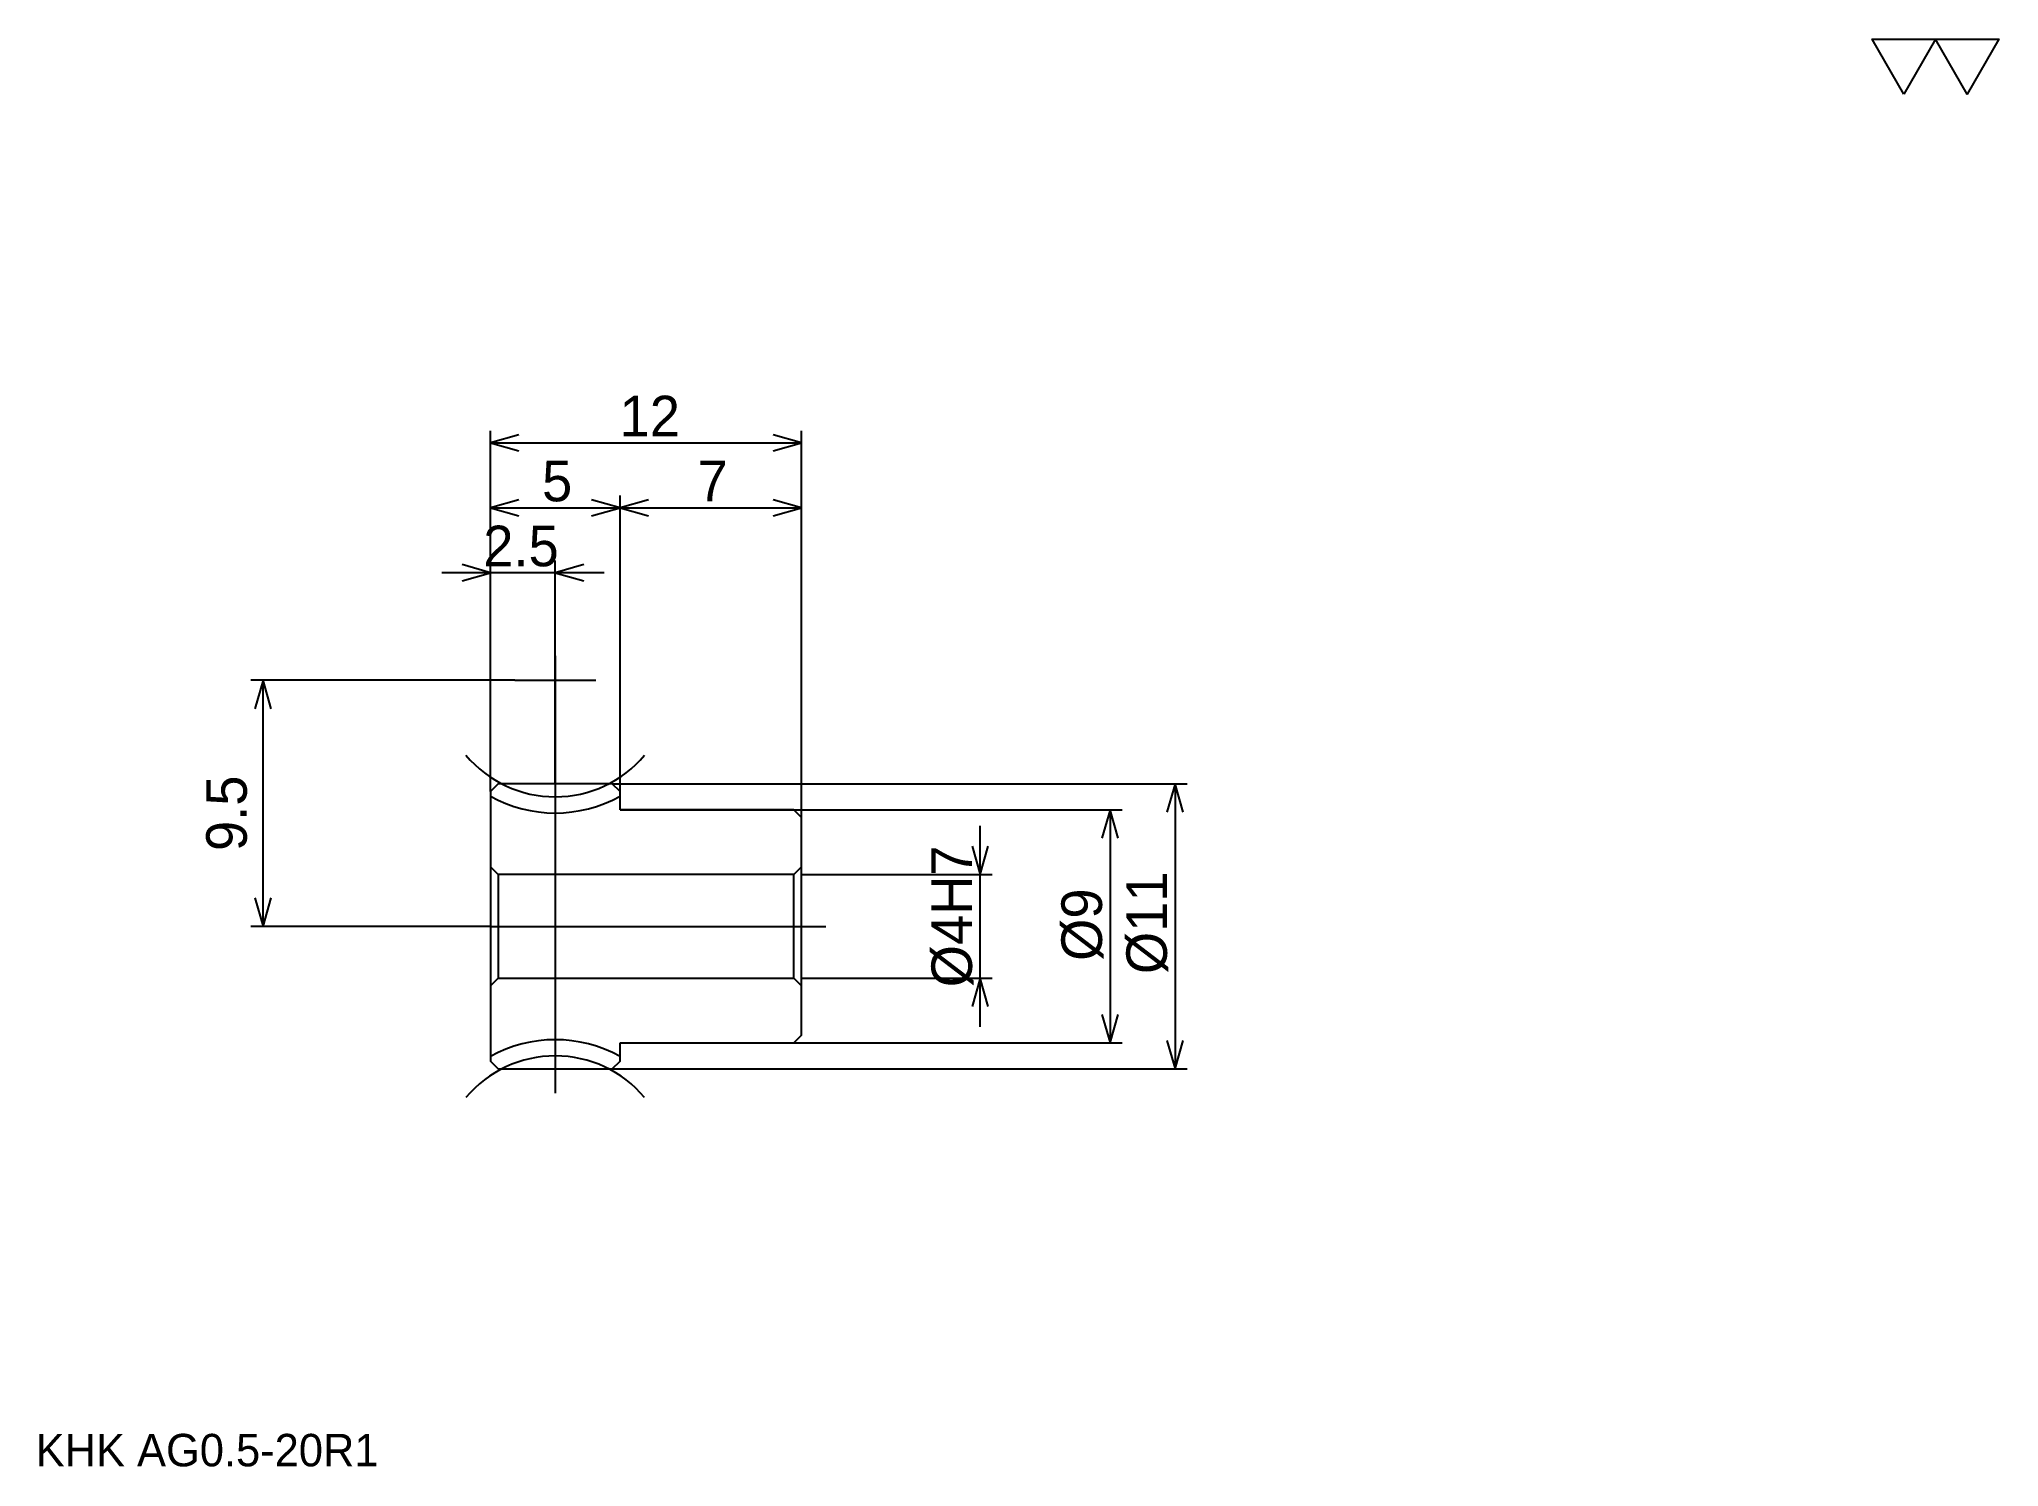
# Model space of a CAD drawing. Header units: metres. Extents: x 3.3 to 78.9, y 3.4 to 58.5.
import ezdxf

# ---------------------------------------------------------------- set-up
doc = ezdxf.new("R2010")
doc.units = ezdxf.units.M

msp = doc.modelspace()

# ---------------------------------------------------------------- linework, layer by layer
at = {"color": 5}
for p, q in [((20.686569, 29.791046), (20.686569, 43.425377)), ((32.686569, 29.791046), (32.686569, 43.425377)), ((20.686569, 42.955223), (32.686569, 42.955223)), ((25.686569, 29.791046), (25.686569, 40.917912)), ((20.686569, 40.447762), (25.686569, 40.447762)), ((25.686569, 40.447762), (32.686569, 40.447762)), ((25.067165, 37.9403), (18.805973, 37.9403)), ((23.186569, 29.791046), (23.186569, 38.41045)), ((21.626867, 33.791046), (11.440301, 33.791046)), ((11.91045, 24.291046), (11.91045, 33.791046)), ((20.686569, 29.491047), (20.686569, 29.791046)), ((25.38657, 29.791046), (32.686569, 29.791046)), ((25.686569, 29.491047), (25.686569, 29.791046)), ((32.686569, 29.791046), (47.574631, 29.791046)), ((32.686569, 28.491047), (32.686569, 29.791046)), ((47.104481, 29.791046), (47.104481, 18.791046)), ((25.686569, 28.791046), (32.686569, 28.791046)), ((32.686569, 28.791046), (45.067169, 28.791046)), ((44.597015, 28.791046), (44.597015, 19.791046)), ((39.582092, 20.41045), (39.582092, 28.171642)), ((32.686569, 26.291046), (40.052242, 26.291046)), ((20.686569, 24.291046), (11.440301, 24.291046)), ((32.686569, 22.291046), (40.052242, 22.291046)), ((25.686569, 19.791046), (32.686569, 19.791046)), ((32.686569, 19.791046), (45.067169, 19.791046)), ((25.38657, 18.791046), (32.686569, 18.791046)), ((32.686569, 18.791046), (47.574631, 18.791046))]:
    msp.add_line(p, q, dxfattribs=at)
at = {"color": 4}
for p, q in [((32.686569, 26.591045), (32.38657, 26.291046)), ((20.686569, 21.991047), (20.986568, 22.291046)), ((32.686569, 21.991047), (32.38657, 22.291046))]:
    msp.add_line(p, q, dxfattribs=at)
at = {"color": 7}
msp.add_lwpolyline([(75.223877, 56.417912), (74.001488, 58.536716), (78.891045, 58.536716), (77.668655, 56.417912), (76.446266, 58.536716), (75.223877, 56.417912)], dxfattribs=at)
at = {"color": 5}
for points in [[(21.783585, 43.268658), (20.686569, 42.955223), (21.783585, 42.641792)], [(31.589554, 42.641792), (32.686569, 42.955223), (31.589554, 43.268658)], [(21.783585, 40.761192), (20.686569, 40.447762), (21.783585, 40.134331)], [(24.589554, 40.134331), (25.686569, 40.447762), (24.589554, 40.761192)], [(26.783585, 40.761192), (25.686569, 40.447762), (26.783585, 40.134331)], [(31.589554, 40.134331), (32.686569, 40.447762), (31.589554, 40.761192)], [(19.589554, 37.626869), (20.686569, 37.9403), (19.589554, 38.253731)], [(24.283585, 38.253731), (23.186569, 37.9403), (24.283585, 37.626869)], [(12.223883, 32.694031), (11.91045, 33.791046), (11.597017, 32.694031)], [(47.417915, 28.694031), (47.104481, 29.791046), (46.791046, 28.694031)], [(44.91045, 27.694031), (44.597015, 28.791046), (44.283585, 27.694031)], [(39.268661, 27.388062), (39.582092, 26.291046), (39.895523, 27.388062)], [(11.597017, 25.388062), (11.91045, 24.291046), (12.223883, 25.388062)], [(39.895523, 21.194031), (39.582092, 22.291046), (39.268661, 21.194031)], [(44.283585, 20.888062), (44.597015, 19.791046), (44.91045, 20.888062)], [(46.791046, 19.888062), (47.104481, 18.791046), (47.417915, 19.888062)]]:
    msp.add_lwpolyline(points, dxfattribs=at)
at = {"color": 4}
for points in [[(23.186569, 29.791046), (20.986568, 29.791046), (20.686569, 29.491047), (20.686569, 21.991047)], [(25.686569, 28.791046), (25.686569, 29.491047), (25.38657, 29.791046), (23.186569, 29.791046)], [(25.686569, 19.791046), (32.38657, 19.791046), (32.686569, 20.091045), (32.686569, 28.491047), (32.38657, 28.791046), (25.686569, 28.791046)], [(20.686569, 26.591045), (20.986568, 26.291046), (20.986568, 22.291046), (32.38657, 22.291046), (32.38657, 26.291046), (20.986568, 26.291046)], [(20.686569, 21.991047), (20.686569, 19.091045), (20.986568, 18.791046), (23.186569, 18.791046)], [(23.186569, 18.791046), (25.38657, 18.791046), (25.686569, 19.091045), (25.686569, 19.791046)]]:
    msp.add_lwpolyline(points, dxfattribs=at)
for centre, start, end in [((23.186569, 33.791046), 240.80359599, 299.19640401), ((23.186569, 14.791046), 60.80359599, 119.19640401)]:
    msp.add_arc(centre, 5.125, start, end, dxfattribs=at)
at = {"layer": 'DASHDOT', "color": 7}
for p, q in [((23.186569, 34.731346), (23.186569, 17.850748)), ((21.626867, 33.791046), (24.746271, 33.791046)), ((20.686569, 24.291046), (33.626869, 24.291046))]:
    msp.add_line(p, q, dxfattribs=at)
for centre, start, end in [((23.186569, 33.791046), 220.00000049, 319.99999751), ((23.186569, 14.791046), 40.00000249, 139.99999951)]:
    msp.add_arc(centre, 4.5, start, end, dxfattribs=at)

# ---------------------------------------------------------------- texts
at = {"color": 7}
for s, height, p in [('12', 1.567164, (25.667912, 43.205971)), ('5', 1.567164, (22.67724, 40.698509)), ('7', 1.567164, (28.67724, 40.698509)), ('2.5', 1.567164, (20.408585, 38.191048)), ('KHK AG0.5-20R1', 1.253731, (3.134328, 3.447761))]:
    msp.add_text(s, height=height, dxfattribs=at).set_placement(p)
for s, p in [('9.5', (11.283585, 27.199629)), ('%%c4H7', (39.268661, 21.9403)), ('%%c11', (46.791046, 22.449629)), ('%%c9', (44.283585, 22.958958))]:
    msp.add_text(s, height=1.567164, rotation=90, dxfattribs=at).set_placement(p)

doc.saveas('drawing.dxf')
